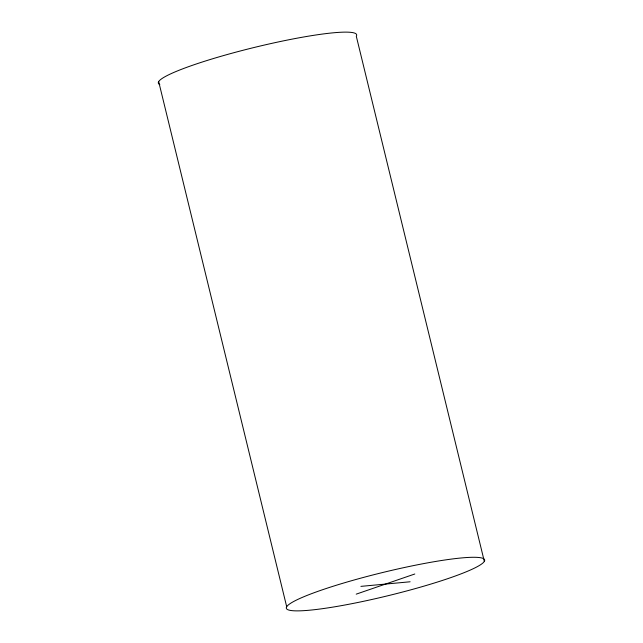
<?xml version="1.0" encoding="UTF-8"?>
<svg xmlns="http://www.w3.org/2000/svg" width="643" height="643" viewBox="0 0 643 643"><rect width="100%" height="100%" fill="white"/><g stroke="black" fill="none" stroke-linecap="round" stroke-linejoin="round"><path stroke-width="0.96" d="M356.214 594.148L414.799 573.998M360.908 586.368L410.113 581.778M484.316 561.395A102.044 11.904 -13.7 0 0 343.547 583.056A102.044 11.904 -13.7 0 0 328.661 607.772A102.044 11.904 -13.7 0 0 484.316 561.395L356.302 36.249A102.044 11.904 -13.7 0 0 253.117 47.735A102.044 11.904 -13.7 0 0 159.826 84.522M158.684 81.605L286.698 606.751"/></g></svg>
